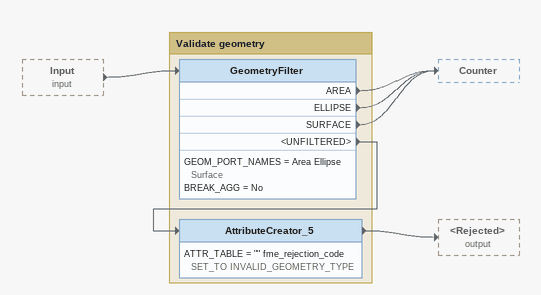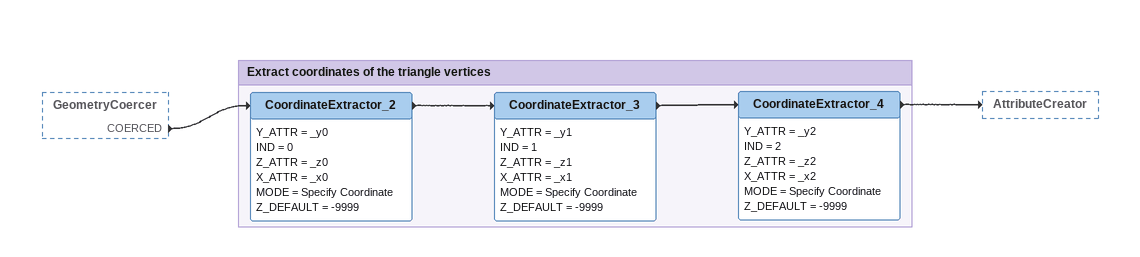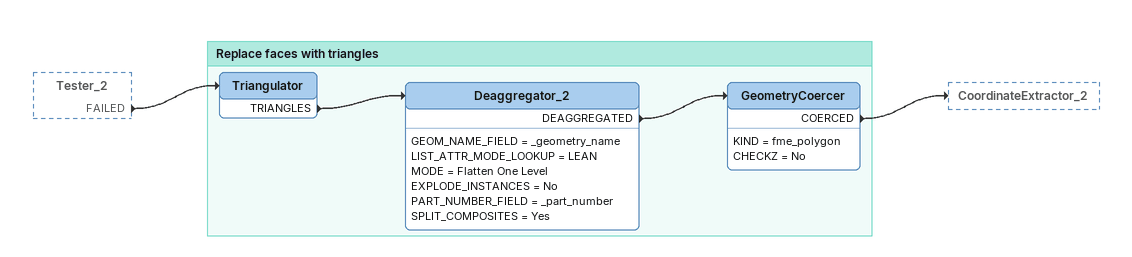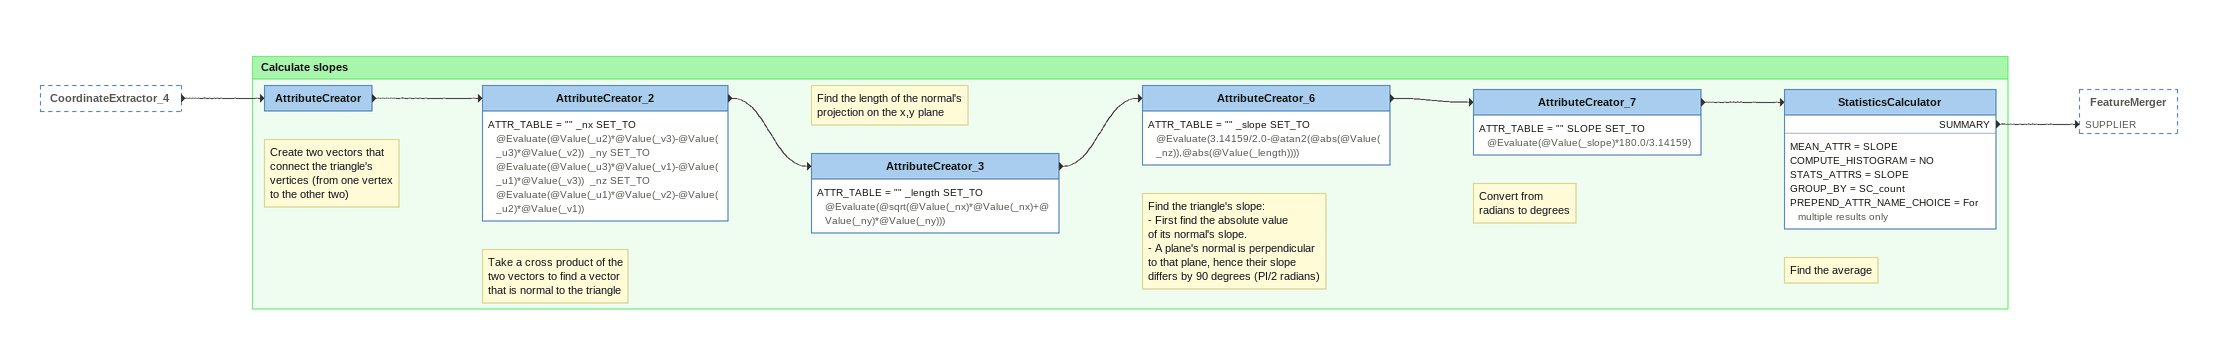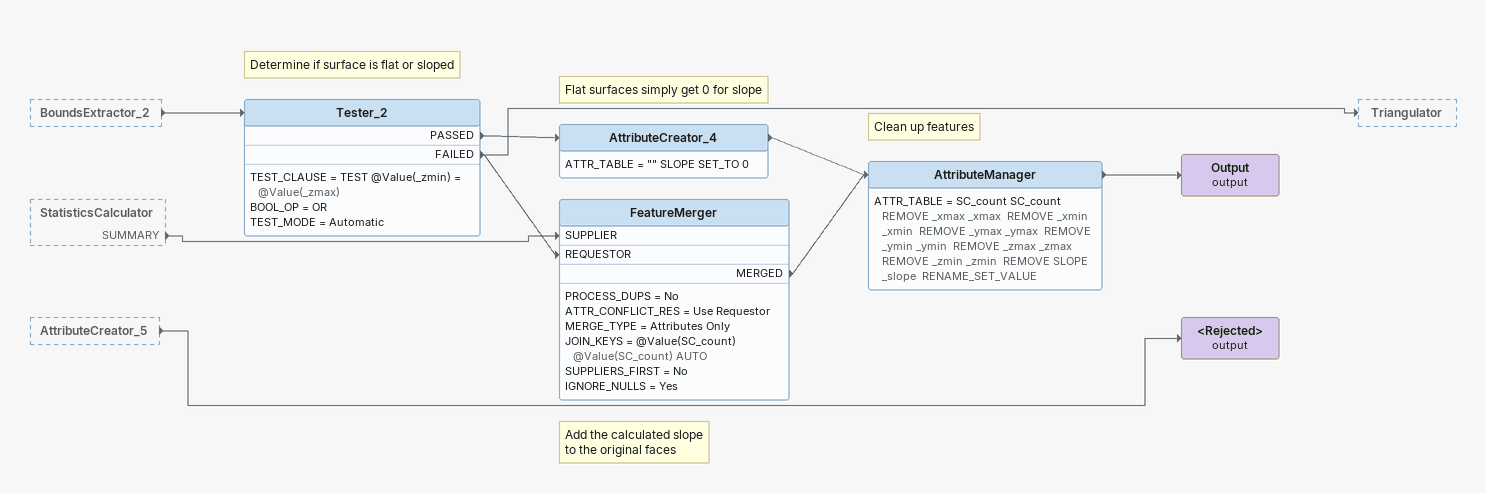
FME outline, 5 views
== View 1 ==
Input (input) [outside]
    -> GeometryFilter

Bookmark: Validate geometry
GeometryFilter
    GEOM_PORT_NAMES = Area Ellipse Surface
    BREAK_AGG = No
    AREA -> Counter
    ELLIPSE -> Counter
    SURFACE -> Counter
    <UNFILTERED> -> AttributeCreator_5
AttributeCreator_5
    ATTR_TABLE = "" fme_rejection_code SET_TO INVALID_GEOMETRY_TYPE
    -> <Rejected> (output)

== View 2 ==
GeometryCoercer [outside]
    COERCED -> CoordinateExtractor_2

Bookmark: Extract coordinates of the triangle vertices
CoordinateExtractor_2
    Y_ATTR = _y0
    IND = 0
    Z_ATTR = _z0
    X_ATTR = _x0
    MODE = Specify Coordinate
    Z_DEFAULT = -9999
    -> CoordinateExtractor_3
CoordinateExtractor_3
    Y_ATTR = _y1
    IND = 1
    Z_ATTR = _z1
    X_ATTR = _x1
    MODE = Specify Coordinate
    Z_DEFAULT = -9999
    -> CoordinateExtractor_4
CoordinateExtractor_4
    Y_ATTR = _y2
    IND = 2
    Z_ATTR = _z2
    X_ATTR = _x2
    MODE = Specify Coordinate
    Z_DEFAULT = -9999
    -> AttributeCreator

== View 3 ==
Tester_2 [outside]
    FAILED -> Triangulator

Bookmark: Replace faces with triangles
Triangulator
    TRIANGLES -> Deaggregator_2
Deaggregator_2
    GEOM_NAME_FIELD = _geometry_name
    LIST_ATTR_MODE_LOOKUP = LEAN
    MODE = Flatten One Level
    EXPLODE_INSTANCES = No
    PART_NUMBER_FIELD = _part_number
    SPLIT_COMPOSITES = Yes
    DEAGGREGATED -> GeometryCoercer
GeometryCoercer
    KIND = fme_polygon
    CHECKZ = No
    COERCED -> CoordinateExtractor_2

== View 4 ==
CoordinateExtractor_4 [outside]
    -> AttributeCreator

Bookmark: Calculate slopes
Note: Create two vectors that / connect the triangle's / vertices (from one vertex / to the other two)
AttributeCreator
    -> AttributeCreator_2
Note: Take a cross product of the / two vectors to find a vector / that is normal to the triangle
AttributeCreator_2
    ATTR_TABLE = "" _nx SET_TO @Evaluate(@Value(_u2)*@Value(_v3)-@Value(_u3)*@Value(_v2))  _ny SET_TO @Evaluate(@Value(_u3)*@Value(_v1)-@Value(_u1)*@Value(_v3))  _nz SET_TO @Evaluate(@Value(_u1)*@Value(_v2)-@Value(_u2)*@Value(_v1))
    -> AttributeCreator_3
Note: Find the length of the normal's / projection on the x,y plane
AttributeCreator_3
    ATTR_TABLE = "" _length SET_TO @Evaluate(@sqrt(@Value(_nx)*@Value(_nx)+@Value(_ny)*@Value(_ny)))
    -> AttributeCreator_6
Note: Find the triangle's slope: / - First find the absolute value / of its normal's slope. / - A plane's normal is perpendicular / to that plane, hence their slope / differs by 90 degrees (PI/2 radians)
AttributeCreator_6
    ATTR_TABLE = "" _slope SET_TO @Evaluate(3.14159/2.0-@atan2(@abs(@Value(_nz)),@abs(@Value(_length))))
    -> AttributeCreator_7
Note: Convert from / radians to degrees
AttributeCreator_7
    ATTR_TABLE = "" SLOPE SET_TO @Evaluate(@Value(_slope)*180.0/3.14159)
    -> StatisticsCalculator
Note: Find the average
StatisticsCalculator
    MEAN_ATTR = SLOPE
    COMPUTE_HISTOGRAM = NO
    STATS_ATTRS = SLOPE
    GROUP_BY = SC_count
    PREPEND_ATTR_NAME_CHOICE = For multiple results only
    SUMMARY -> FeatureMerger [SUPPLIER]

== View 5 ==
BoundsExtractor_2 [outside]
    -> Tester_2
StatisticsCalculator [outside]
    SUMMARY -> FeatureMerger [SUPPLIER]
AttributeCreator_5 [outside]
    -> <Rejected> (output)
Note: Determine if surface is flat or sloped
Tester_2
    TEST_CLAUSE = TEST @Value(_zmin) = @Value(_zmax)
    BOOL_OP = OR
    TEST_MODE = Automatic
    PASSED -> AttributeCreator_4
    FAILED -> Triangulator
    FAILED -> FeatureMerger [REQUESTOR]
Note: Flat surfaces simply get 0 for slope
AttributeCreator_4
    ATTR_TABLE = "" SLOPE SET_TO 0
    -> AttributeManager
Note: Add the calculated slope / to the original faces
FeatureMerger
    PROCESS_DUPS = No
    ATTR_CONFLICT_RES = Use Requestor
    MERGE_TYPE = Attributes Only
    JOIN_KEYS = @Value(SC_count) @Value(SC_count) AUTO
    SUPPLIERS_FIRST = No
    IGNORE_NULLS = Yes
    MERGED -> AttributeManager
Note: Clean up features
AttributeManager
    ATTR_TABLE = SC_count SC_count  REMOVE _xmax _xmax  REMOVE _xmin _xmin  REMOVE _ymax _ymax  REMOVE _ymin _ymin  REMOVE _zmax _zmax  REMOVE _zmin _zmin  REMOVE SLOPE _slope  RENAME_SET_VALUE
    -> Output (output)
Output (output)
<Rejected> (output)
